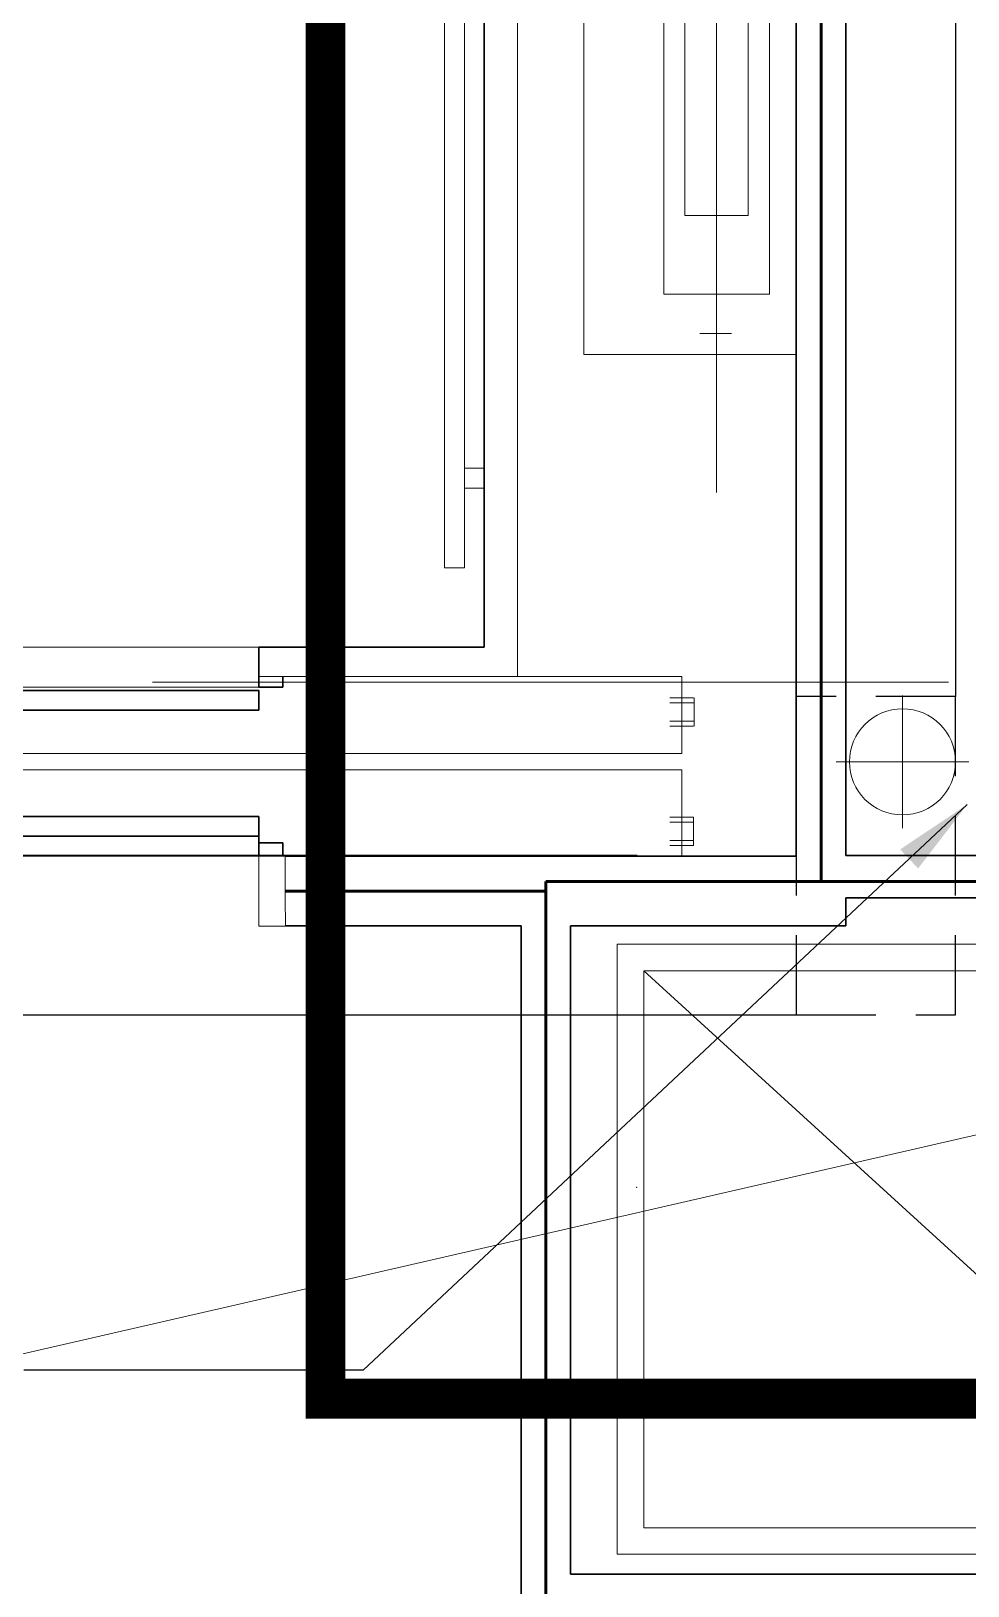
# Model space of a CAD drawing. Header units: inches. Extents: x -26500 to -19489, y -3216 to 2257.
# Drawn here: x -22069.7 to -21999.1, y 599 to 716.3 of the extents above; entities that cross this region are included whole.
import ezdxf

# ---------------------------------------------------------------- set-up
doc = ezdxf.new("R2010")
doc.units = ezdxf.units.IN
doc.header["$LTSCALE"] = 48
doc.header["$MEASUREMENT"] = 0
for name, pattern in [('A113$0$CENTER', [2, 1.25, -0.25, 0.25, -0.25]), ('A113$0$DGN Style 4', [277.8352142897921, 138.8308378712265, -69.41541893561327, 0.1735385473390332, -69.41541893561327]), ('DASHED2', [0.375, 0.25, -0.125]), ('NB - PH Mezzanine_plan$0$HIDDEN2', [0.1875, 0.125, -0.0625])]:
    doc.linetypes.add(name, pattern=pattern)
for name, color, linetype in [('A-Detl-Iden', 5, 'Continuous'), ('A113$0$A-ANNO-IDEN', 8, 'Continuous'), ('A113$0$A-DOOR-FRAM', 8, 'Continuous'), ('A113$0$A-FLOR-EVTR', 8, 'Continuous'), ('A113$0$A-FLOR-LEVL', 8, 'Continuous'), ('A113$0$A-FLOR-SLAB', 8, 'Continuous'), ('A113$0$A-FLOR-SLEEVE', 8, 'Continuous'), ('A113$0$A-GRID-GRDP0-15', 8, 'Continuous'), ('A113$0$A-HVAC-RDFF', 8, 'Continuous'), ('A113$0$A-WALL-FIRE', 8, 'Continuous'), ('A113$0$A-WALL-FULL-INTR', 8, 'Continuous'), ('NB - PH Mezzanine_plan$0$stcbeams', 1, 'NB - PH Mezzanine_plan$0$HIDDEN2'), ('NB - PH Mezzanine_plan$0$STCCOLS1', 1, 'NB - PH Mezzanine_plan$0$HIDDEN2'), ('P-Text', 6, 'Continuous'), ('XREF', 7, 'Continuous')]:
    doc.layers.add(name, color=color, linetype=linetype)
doc.styles.get("Standard").update_dxf_attribs({"font": 'simplex.shx'})
doc.dimstyles.new('STANDARD$7', dxfattribs={"dimtxt": 0.18, "dimasz": 0.125, "dimexe": 0.18, "dimexo": 0.06, "dimgap": 0.09, "dimtad": 0, "dimtih": 1, "dimtoh": 1, "dimdec": 4, "dimzin": 0, "dimdsep": 46, "dimtxsty": 'Standard', "dimcen": 0.09, "dimadec": 0, "dimazin": 0, "dimtfac": 1, "dimtdec": 4, "dimtofl": 0, "dimtmove": 0, "dimatfit": 3, "dimfxl": 1, "dimtolj": 1, "dimtzin": 0, "dimarcsym": 0})

# ---------------------------------------------------------------- blocks, each defined once
blk = doc.blocks.new('A113$0$elev_sevr_5000_plan_1')
at = {"layer": 'A113$0$A-DOOR-FRAM', "linetype": 'Continuous', "lineweight": 13}
for p, q in [((-40.5150237838352, -121.0469863138704), (-40.49572407455344, -126.3172235689771)), ((-40.5150237838352, -121.0469863138704), (-38.5150237838352, -121.0469863138704)), ((-38.5150237838352, -121.0469863138704), (-38.5150237838352, -124.1719863138704)), ((-38.49572407455344, -126.3172235689771), (-38.5150237838352, -124.1719863138704)), ((-40.49572407455344, -126.3172235689771), (-38.49572407455344, -126.3172235689771))]:
    blk.add_line(p, q, dxfattribs=at)
at = {"layer": 'A113$0$A-FLOR-EVTR', "linetype": 'Continuous', "lineweight": 30}
for p, q in [((-23.5150237838352, -105.2969863289849), (-23.5176894201868, -3.27239676823126)), ((-40.5150237838352, -108.2969863289849), (-40.5150237838352, -105.2969863289849)), ((-23.5150237838352, -105.2969863289849), (-40.5150237838352, -105.2969863289849)), ((-40.5150237838352, -108.2969863289849), (-40.5150237838352, -106.2969863289849)), ((-38.68874425627655, -108.2969863289849), (-38.68874425627655, -107.5469863289849)), ((-40.5150237838352, -108.2969863289849), (-38.68874425627655, -108.2969863289849)), ((-40.5150237838352, -118.0469863138704), (-40.5150237838352, -121.0469863138704)), ((-40.5150237838352, -118.0469863138704), (-40.5150237838352, -120.0469863138704)), ((-40.5150237838352, -120.0469862987561), (-38.68874425627655, -120.0469862987561)), ((-38.68874425627655, -120.0469862987561), (-38.68874425627655, -121.0469863138704))]:
    blk.add_line(p, q, dxfattribs=at)
at = {"layer": 'A113$0$A-FLOR-EVTR', "linetype": 'Continuous', "lineweight": 0}
for p, q in [((-26.5176894201868, -7.27239676823126), (-26.5150237838352, -99.29698632898487)), ((-25.0176894201868, -7.27239676823126), (-25.0150237838352, -99.29698632898487)), ((-9.989022510359064, -78.66214379418545), (-9.988530384376645, -39.74678946347672)), ((-2.023963455241756, -39.74678946347672), (-2.023471329259337, -78.66362017213817)), ((-8.395518573353911, -72.74580521150824), (-8.394534321385436, -46.34619891229568)), ((-3.615991014296014, -46.34669103827991), (-3.615991014296014, -72.74580521150824)), ((-3.615991014296014, -72.74580521150824), (-8.395518573353911, -72.74580521150824)), ((-2.023471329259337, -78.66362017213817), (-9.989022510359064, -78.66214379418545)), ((-6.005262667840725, -81.62129733749248), (-6.005754793823144, -78.66312804615393)), ((-6.005262667840725, -81.62129733749248), (-7.257723297760094, -81.62080521150824)), ((-6.005262667840725, -81.62129733749248), (-4.867959518232965, -81.62080521150824)), ((-23.5150237838352, -91.79698632898487), (-25.0150237838352, -91.79698632898487)), ((-23.5150237838352, -93.29698632898487), (-25.0150237838352, -93.29698632898487)), ((-25.0150237838352, -99.29698632898487), (-26.5150237838352, -99.29698632898487)), ((-40.5150237838352, -105.2969863289849), (-94.5150237838352, -105.296986328985)), ((-8.623045437369, -107.4997422344967), (-40.5150237838352, -107.4997422344967)), ((-8.623045437369, -107.4997422344967), (-8.623045437369, -113.2969863289849)), ((-40.5150237838352, -108.2969863289849), (-94.5150237838352, -108.296986328985)), ((-7.731067090920988, -109.1094863289849), (-9.515023783835204, -109.1094863289849)), ((-7.731067090920988, -109.4844863289849), (-9.515023783835204, -109.4844863289849)), ((-7.690875039796083, -109.1094863289849), (-7.690875039796083, -111.2344863289849)), ((-7.731067090920988, -110.8594863289849), (-9.515023783835204, -110.8594863289849)), ((-7.731067090920988, -111.2344863289849), (-9.515023783835204, -111.2344863289849)), ((-8.623045437369, -113.2969863289849), (-94.5150237838352, -113.296986328985)), ((-97.60429730067335, -114.546986328985), (-8.623045437365363, -114.5469863289849)), ((-8.623045437365363, -114.5469863289849), (-8.623045437365363, -121.0469863289848)), ((-7.731067090920988, -118.1094863289849), (-9.515023783835204, -118.1094863289849)), ((-7.731067090924626, -118.1094863289849), (-7.731067090924626, -120.2344863289849)), ((-7.731067090920988, -118.4844863289849), (-9.515023783835204, -118.4844863289849)), ((-7.731067090920988, -119.8594863289849), (-9.515023783835204, -119.8594863289849)), ((-7.731067090920988, -120.2344863289849), (-9.515023783835204, -120.2344863289849)), ((-40.5150237838352, -121.0469863138704), (-94.5150237838352, -121.0469863138705))]:
    blk.add_line(p, q, dxfattribs=at)
at = {"layer": 'A113$0$A-FLOR-EVTR', "linetype": 'A113$0$DGN Style 4', "lineweight": 0}
blk.add_line((-6.006309894273727, -93.62144190991876), (-6.006309894273727, -24.78827261858009), dxfattribs=at)
at = {"layer": 'A113$0$A-FLOR-EVTR', "linetype": 'Continuous', "lineweight": 0, "flags": 128}
blk.add_lwpolyline([(-97.01521542768751, -105.296986328985), (-97.0176894201868, -2.022396768231374), (-21.0176894201868, -2.02239676823126), (-21.0150237838352, -107.4997422344967)], dxfattribs=at)
at = {"layer": 'A113$0$A-FLOR-EVTR', "linetype": 'Continuous', "lineweight": 13, "flags": 128}
blk.add_lwpolyline([(-5.839563527842984e-06, -83.2053709799776), (-16.00620665400129, -83.20538104267598), (-16.00623682707374, -35.20538104267598), (-3.60276571882423e-05, -35.2053709799776)], dxfattribs=at)
at = {"layer": 'A113$0$A-FLOR-EVTR', "linetype": 'Continuous', "lineweight": 30}
for points in [[(-40.5150237838352, -110.0469863289849), (-66.0150237838352, -110.046986328985), (-66.0150237838352, -108.546986328985), (-40.5150237838352, -108.5469863289849)], [(-40.5150237838352, -118.0469863138704), (-66.0150237838352, -118.0469863138705), (-66.0150237838352, -119.5469863138705), (-40.5150237838352, -119.5469863138704)]]:
    blk.add_3dface(points, dxfattribs=at)
at = {"layer": 'A113$0$A-WALL-FULL-INTR', "linetype": 'Continuous', "lineweight": 30}
for p, q in [((0, -0.04393926457225916), (5.83859218750149e-08, -121.0469863138704)), ((-38.5150237838352, -121.0469863138704), (0.003103473893133923, -121.0469863138704)), ((-11.99186484291204, -121.0469863138704), (5.83859218750149e-08, -121.0469863138704))]:
    blk.add_line(p, q, dxfattribs=at)
blk = doc.blocks.new('*U789')
at = {"layer": 'A113$0$A-FLOR-LEVL', "linetype": 'Continuous', "lineweight": 0}
blk.add_point((-23.54333900481288, 4.675070388825361), dxfattribs=at)
at = {"layer": 'A113$0$A-FLOR-SLAB', "linetype": 'Continuous', "lineweight": 0}
blk.add_3dface([(24.99980626926117, 22.99982735730089), (-25.00019373074247, 22.99982735730089), (-25.00019373074247, -23.00017264269945), (24.99980626926117, -23.00017264269945)], dxfattribs=at)
at = {"layer": 'A113$0$A-HVAC-RDFF', "lineweight": 0}
blk.add_line((-23.00019373073519, 20.9998273572985), (22.99980626926481, -21.0001726427015), dxfattribs=at)
at = {"layer": 'A113$0$A-HVAC-RDFF', "lineweight": 13}
blk.add_3dface([(22.99980626926117, 20.99982735730089), (-23.00019373073883, 20.99982735730089), (-23.00019373073883, -21.00017264269911), (22.99980626926117, -21.00017264269911)], dxfattribs=at)
blk = doc.blocks.new('*D792', base_point=(8.205071208067238e-05, -2.7582295274442e-05))
at = {"layer": 'A113$0$A-FLOR-SLEEVE', "linetype": 'Continuous', "lineweight": 0}
for p, q in [((8.205071208067238e-05, -5.000027582295274), (8.205071208067238e-05, 4.999972417704726)), ((-4.999917949287919, -2.7582295274442e-05), (5.000082050712081, -2.7582295274442e-05))]:
    blk.add_line(p, q, dxfattribs=at)
blk = doc.blocks.new('*U791')
at = {"layer": 'A113$0$A-FLOR-SLEEVE', "linetype": 'Continuous', "lineweight": 13}
blk.add_circle((8.205071208067238e-05, -2.7582295274442e-05), 4, dxfattribs=at)
at = {"layer": 'A113$0$A-FLOR-SLEEVE', "linetype": 'Continuous', "lineweight": 0}
blk.add_blockref('*D792', (8.205071208067238e-05, -2.7582295274442e-05), dxfattribs=at)
blk = doc.blocks.new('A113')
at = {"layer": 'A113$0$A-ANNO-IDEN', "lineweight": 0, "transparency": 33554687}
blk.add_line((-22087.69930136245, 612.5286822841166), (-21924.46743215757, 650.017969653892), dxfattribs=at)
at = {"layer": 'A113$0$A-GRID-GRDP0-15', "linetype": 'A113$0$CENTER', "lineweight": 0, "transparency": 33554687}
blk.add_line((-23884.56308005413, 667.1574136608538), (-20368.73170798977, 667.1574136608538), dxfattribs=at)
at = {"layer": 'A113$0$A-WALL-FIRE', "lineweight": 53, "transparency": 33554687}
for p, q in [((-22010.1588199279, 776.9229433572024, 1992.754061503529), (-22010.1587481457, 652.1429769575235, 1992.754061503529)), ((-22030.91046459804, 652.1429769575235, 1992.754061503529), (-21972.5134001478, 652.1429769575235, 1992.754061503529)), ((-22030.91046459804, 652.1429769575235, 1992.754061503529), (-22030.91046459804, 545.7846969082213, 1992.754061503529)), ((-22050.54883723566, 651.3996378625947, 1992.754061503529), (-22030.91046459804, 651.3996378625947, 1992.754061503529))]:
    blk.add_line(p, q, dxfattribs=at)
at = {"layer": 'A113$0$A-WALL-FULL-INTR', "lineweight": 30, "transparency": 33554687}
for p, q in [((-22008.28381345182, 775.0899098363318, 1992.754061503529), (-22008.28381345182, 654.0901557728774, 1992.754061503529)), ((-21974.38797779018, 654.0932893678097, 1992.754061503529), (-22008.28381345182, 654.0901557728774, 1992.754061503529)), ((-21974.38808794405, 650.9101927503501, 1992.754061503529), (-22008.28431602507, 650.9101941475673, 1992.754061503529)), ((-22008.28431602507, 650.9101941475673, 1992.754061503529), (-22008.28431596685, 648.7978817677514, 1992.754061503529)), ((-22050.52973648423, 648.7967527966028, 1992.754061503529), (-22032.77581764216, 648.797227254234, 1992.754061503529)), ((-22032.77581764216, 535.762373463494, 1992.754061503529), (-22032.77581764216, 648.7972840429619, 1992.754061503529)), ((-22029.03546514267, 648.7973272118153, 1992.754061503529), (-22029.03627193387, 599.9095529280037, 1992.754061503529)), ((-22029.03546514267, 648.7973272118153, 1992.754061503529), (-22008.28431596685, 648.7978817677514, 1992.754061503529)), ((-21974.38894008147, 599.909550773673, 1992.754061503529), (-22029.03630486827, 599.909552928005, 1992.754061503529))]:
    blk.add_line(p, q, dxfattribs=at)
at = {"layer": 'A113$0$A-FLOR-LEVL', "lineweight": 0, "transparency": 33554687}
blk.add_blockref('*U789', (-22000.52342827817, 624.4075863035532, 1992.754061503529), dxfattribs=at)
at = {"layer": 'A113$0$A-FLOR-SLEEVE', "lineweight": 13, "transparency": 33554687}
blk.add_blockref('*U791', (-22004.02370405987, 661.157441243149, 1992.754061503529), dxfattribs=at)
at = {"layer": 'A113$0$A-WALL-FULL-INTR', "lineweight": 30, "transparency": 33554687}
blk.add_blockref('A113$0$elev_sevr_5000_plan_1', (-22012.03381345182, 775.0918614315717, 1992.754061503529), dxfattribs=at)
blk = doc.blocks.new('NB - PH Mezzanine_plan')
at = {"layer": 'NB - PH Mezzanine_plan$0$stcbeams', "linetype": 'Continuous', "transparency": 33554687}
blk.add_line((-22000.02750681522, 763.0978258815057), (-22000.02750681522, 666.0893500664072), dxfattribs=at)
for points in [[(-22024.02362201141, 654.0865623141395), (-22135.02850951009, 654.0865623141395)], [(-22147.02849154743, 642.0866928172161), (-22012.02362201141, 642.0864828668674)]]:
    blk.add_lwpolyline(points, dxfattribs=at)
at = {"layer": 'NB - PH Mezzanine_plan$0$STCCOLS1', "transparency": 33554687}
blk.add_lwpolyline([(-22000.02699546847, 666.0895017142699), (-22012.02780293031, 666.0895017142699), (-22012.02780293031, 642.0895017142699), (-22000.02699546847, 642.0895017142699)], close=True, dxfattribs=at)

msp = doc.modelspace()

# ---------------------------------------------------------------- linework, layer by layer
at = {"layer": 'A-Detl-Iden', "linetype": 'DASHED2', "const_width": 3, "elevation": -3.044221515090342e-10, "flags": 128}
msp.add_lwpolyline([(-22047.50889606114, 1096.364417239389), (-22047.50889606114, 613.1431370798862), (-21495.52538988797, 613.1431370798862), (-21495.52538988797, 1096.364417239389), (-22047.50889606114, 1096.364417239389)], dxfattribs=at)

# ---------------------------------------------------------------- block references
at = {"layer": 'XREF'}
for name in ['A113', 'NB - PH Mezzanine_plan']:
    msp.add_blockref(name, (0, 0), dxfattribs=at)

# ---------------------------------------------------------------- leaders
at = {"layer": 'P-Text'}
msp.add_leader([(-21999.14394105711, 657.941325950911, 0.007381889778446015), (-22044.68383374919, 615.2831049118377, 0.007381889778446015), (-22070.25868902797, 615.2831049118377, 0.007381889778446015)], dimstyle='STANDARD$7', override={"dimscale": 48}, dxfattribs=at)

doc.saveas('drawing.dxf')
